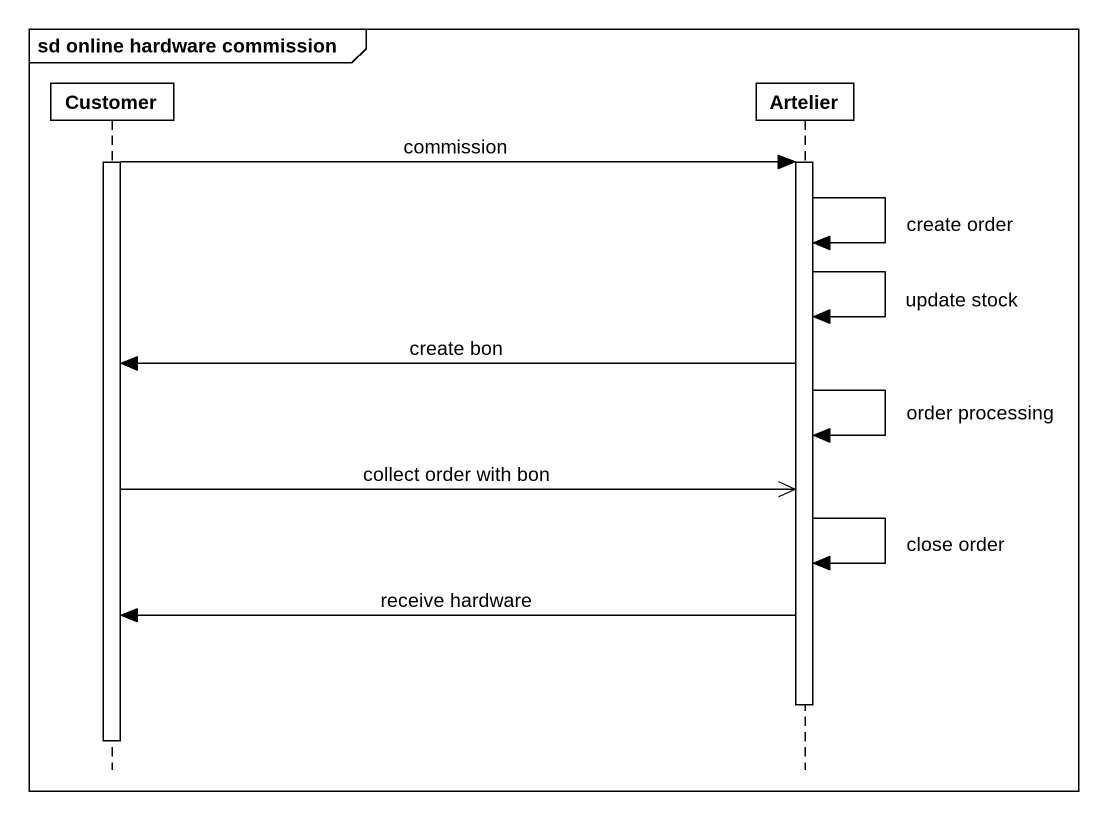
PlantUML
@startuml
mainframe sd online hardware commission
hide footbox
participant Customer
participant Artelier

activate Customer
Customer -> Artelier : commission
activate Artelier
Artelier -> Artelier : create order
Artelier -> Artelier : update stock
Artelier -> Customer : create bon
Artelier -> Artelier : order processing
Customer ->> Artelier : collect order with bon
Artelier -> Artelier : close order
Artelier -> Customer : receive hardware
deactivate Artelier
deactivate Customer
@enduml
